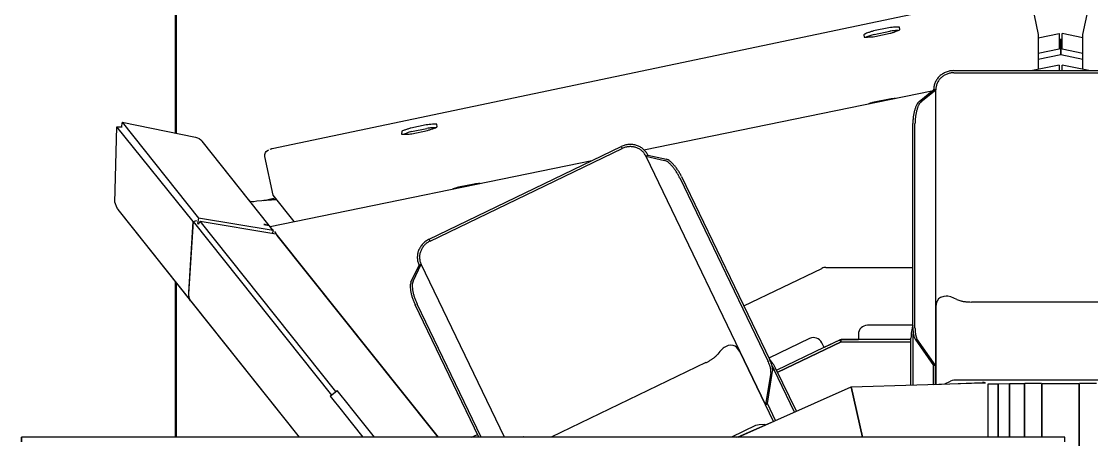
# Model space of a CAD drawing. Header units: millimetres. Extents: x -187347 to 135007, y -6415 to 292048.
# Drawn here: x -41804 to -41212, y 9132 to 9363 of the extents above; entities that cross this region are included whole.
import ezdxf

# ---------------------------------------------------------------- set-up
doc = ezdxf.new("R2010")
doc.units = ezdxf.units.MM
doc.header["$LTSCALE"] = 100
doc.layers.get('0').update_dxf_attribs({"lineweight": 18})
doc.layers.add('Layout Cabinplant', color=30, linetype='Continuous')

# ---------------------------------------------------------------- blocks, each defined once
blk = doc.blocks.new('CP_Giblet area_New')
at = {"color": 0, "linetype": 'Continuous'}
for p, q in [((42.19, -285.64), (42.19, -510.73)), ((42.56, -510.73), (42.56, -285.65)), ((42.37, -415.5), (42.37, -510.6)), ((50.36, -478.47), (50.36, -481.07)), ((627.76, -481.07), (627.76, -478.47)), ((627.76, -478.47), (627.76, -481.07)), ((50.36, -481.07), (627.76, -481.07)), ((62.87, -481.07), (62.87, -510.73)), ((63.07, -510.6), (63.07, -481.07)), ((63.25, -510.73), (63.25, -481.07)), ((72.53, -481.07), (72.53, -510.72)), ((72.87, -510.72), (72.87, -481.07)), ((80.84, -481.07), (80.84, -510.7)), ((81.11, -510.7), (81.11, -481.07)), ((87.23, -510.67), (87.23, -481.07)), ((87.23, -481.07), (87.23, -510.67)), ((92.72, -481.07), (92.72, -510.6)), ((168.66, -508.96), (162.3, -481.07)), ((162.3, -481.07), (168.66, -508.96)), ((231.21, -481.07), (168.66, -508.96)), ((231.19, -481.38), (210.39, -490.35)), ((221.5, -487.49), (234.83, -481.07)), ((231.9, -481.07), (231.19, -481.38)), ((248.98, -522.31), (334.62, -481.07)), ((360.51, -481.07), (406.56, -576.71)), ((373.34, -481.07), (408.8, -554.71)), ((374.64, -481.07), (409.91, -554.32)), ((378.69, -481.07), (375.4, -482.65)), ((397.22, -481.07), (419.13, -508.55)), ((486.14, -592.58), (397.22, -481.07)), ((432.39, -481.07), (445.67, -497.72)), ((449.58, -494.6), (438.78, -481.07)), ((574.36, -606.97), (473.96, -481.07)), ((534.11, -556.5), (473.96, -481.07)), ((542.08, -566.48), (542.08, -481.07)), ((542.08, -566.48), (542.08, -481.07)), ((542.66, -567.22), (542.66, -481.07)), ((210.42, -490.34), (214.88, -499.79)), ((211.57, -489.85), (216.01, -499.07)), ((216, -487.93), (216.66, -488.16)), ((216.66, -488.16), (219.48, -487.96)), ((219.48, -487.96), (220.51, -487.77)), ((220.51, -487.77), (221.5, -487.49)), ((198.91, -495.47), (210.19, -518.9)), ((199.95, -495.01), (211.19, -518.35)), ((450.1, -495.26), (449.58, -494.6)), ((456.9, -503.78), (450.1, -495.26)), ((214.88, -499.79), (212.04, -517.55)), ((213.04, -516.93), (216.01, -499.07)), ((214.88, -499.79), (216.01, -499.07)), ((216.01, -499.07), (214.88, -499.79)), ((216.01, -499.07), (230.2, -528.54)), ((282.19, -636.49), (216.01, -499.07)), ((445.67, -497.72), (446.19, -498.37)), ((446.19, -498.37), (452.99, -506.9)), ((168.66, -508.96), (95.96, -511.09)), ((419.13, -508.55), (486.14, -592.58)), ((456.9, -503.78), (452.99, -506.9)), ((453.75, -506.3), (528.85, -600.47)), ((532.67, -600.35), (456.14, -504.39)), ((-6.31, -512.54), (111.69, -512.54)), ((32.91, -510.72), (42.19, -510.73)), ((52.91, -510.73), (42.56, -510.73)), ((62.87, -510.73), (52.91, -510.73)), ((63.25, -510.73), (72.53, -510.72)), ((72.53, -510.72), (73.1, -510.6)), ((72.53, -510.72), (73.1, -510.6)), ((80.84, -510.7), (72.87, -510.72)), ((87.23, -510.67), (81.11, -510.7)), ((91.37, -510.64), (87.23, -510.67)), ((92.72, -510.6), (91.37, -510.64)), ((95.04, -511.18), (94.18, -511.16)), ((95.96, -511.09), (95.04, -511.18)), ((122.99, -510.3), (95.84, -511.42)), ((111.69, -512.54), (112.7, -512.36)), ((112.7, -512.36), (113.71, -512.09)), ((116.83, -510.56), (113.71, -512.09)), ((121.69, -510.36), (121.69, -553.53)), ((121.72, -510.35), (121.72, -520.62)), ((121.72, -553.3), (121.72, -510.35)), ((122.97, -520.74), (122.97, -510.3)), ((122.97, -510.3), (122.97, -520.74)), ((134.36, -509.97), (134.36, -535.87)), ((135.5, -509.93), (135.5, -535.94)), ((121.72, -520.62), (132.26, -535.57)), ((121.72, -520.62), (122.97, -520.74)), ((121.72, -520.62), (121.72, -673.22)), ((133.16, -535.31), (122.97, -520.74)), ((209.26, -516.97), (174.12, -533.79)), ((174.12, -533.79), (209.26, -516.97)), ((183.64, -530.69), (209.81, -518.09)), ((183.64, -530.69), (209.81, -518.09)), ((212.4, -520.47), (211.19, -518.35)), ((191.58, -535.66), (214.11, -524.81)), ((211.93, -521.91), (213.84, -524.24)), ((262.45, -625.2), (213.68, -523.92)), ((263.46, -624.58), (214.68, -523.3)), ((174.6, -534.96), (183.61, -530.62)), ((175.06, -534.82), (183.64, -530.69)), ((183.61, -530.62), (184.91, -533.32)), ((230.2, -528.54), (232.1, -530.96)), ((231.29, -530.22), (232.1, -530.96)), ((232.1, -530.96), (232.79, -531.42)), ((232.79, -531.42), (233.84, -531.87)), ((233.84, -531.87), (235.14, -532)), ((235.14, -532), (236.61, -531.76)), ((236.61, -531.76), (238.82, -530.7)), ((238.82, -530.7), (239.43, -530.24)), ((239.43, -530.24), (240, -529.74)), ((240, -529.74), (241.24, -528.41)), ((241.24, -528.41), (242.31, -527.09)), ((134.36, -535.87), (134.19, -538.3)), ((174.12, -533.79), (135.5, -533.79)), ((174.12, -533.79), (135.5, -533.79)), ((135.5, -535.04), (164.6, -535.04)), ((135.5, -535.04), (164.6, -535.04)), ((164.6, -537.96), (164.6, -534.96)), ((164.6, -534.96), (174.6, -534.96)), ((164.6, -535.04), (174.12, -535.04)), ((174.12, -533.79), (174.12, -535.04)), ((175.06, -534.82), (174.12, -533.79)), ((133.27, -541.64), (133.27, -654.37)), ((134.45, -541.76), (134.45, -654.5)), ((134.45, -542.96), (159.6, -542.96)), ((3.34, -555.84), (102.09, -555.84)), ((120.21, -557.51), (121.04, -556.32)), ((121.04, -556.32), (121.28, -555.78)), ((121.28, -555.78), (121.72, -553.3)), ((227.99, -553.64), (184.76, -574.46)), ((534.11, -556.5), (534.69, -557.45)), ((574.36, -606.97), (534.11, -556.5)), ((110.18, -557.25), (111.72, -557.97)), ((111.72, -557.97), (113.53, -558.65)), ((113.53, -558.65), (115.18, -559)), ((115.18, -559), (115.93, -559.07)), ((115.93, -559.07), (117.32, -558.98)), ((117.32, -558.98), (119.07, -558.39)), ((119.07, -558.39), (120.21, -557.51)), ((532.67, -600.35), (535.38, -560.39)), ((535.06, -561.13), (532.67, -600.35)), ((535.04, -558.56), (534.69, -557.45)), ((534.69, -557.45), (535.04, -558.56)), ((535.04, -558.56), (535.16, -559.8)), ((535.16, -559.8), (535.06, -561.13)), ((542.66, -561.96), (542.08, -561.96)), ((411.05, -567.28), (406.56, -576.71)), ((412.17, -566.88), (407.69, -576.16)), ((542.08, -565.96), (542.66, -565.96)), ((182.59, -574.96), (134.45, -574.96)), ((407.69, -576.16), (406.56, -576.71)), ((401.63, -589.51), (295.32, -640.71)), ((402.14, -590.57), (295.83, -641.77)), ((401.63, -589.51), (402.14, -590.57)), ((312.04, -633.96), (490.06, -597.49)), ((486.14, -592.58), (486.85, -593.74)), ((486.89, -593.51), (486.14, -592.58)), ((486.85, -593.74), (487.57, -594.79)), ((528.85, -600.47), (486.89, -593.51)), ((488.45, -594.83), (488.19, -595.47)), ((488.19, -595.47), (488.72, -595.81)), ((488.66, -593.81), (488.35, -595.34)), ((488.35, -595.34), (490.6, -598.17)), ((488.35, -595.34), (529.67, -602.16)), ((488.72, -595.81), (490.06, -597.49)), ((476.82, -600.27), (488.53, -614.95)), ((493.53, -598.72), (490.6, -598.17)), ((490.6, -598.17), (527.78, -644.8)), ((491.85, -598.42), (492.86, -598.71)), ((492.86, -598.71), (493.53, -598.72)), ((529.57, -599.13), (528.85, -600.47)), ((530.26, -599.24), (529.57, -599.13)), ((529.67, -602.16), (530.26, -599.24)), ((571.97, -655.2), (529.67, -602.16)), ((532.67, -600.35), (530.65, -600.91)), ((532.67, -600.35), (574.97, -652.73)), ((497.43, -611.76), (486.54, -612.46)), ((486.54, -612.46), (493.59, -612.01)), ((493.59, -612.01), (487.29, -613.4)), ((488.53, -614.95), (492.99, -636.22)), ((499.06, -611.45), (497.43, -611.76)), ((500.05, -611.42), (499.06, -611.45)), ((500.73, -611.59), (500.05, -611.42)), ((502.09, -612.58), (501.48, -612)), ((502.09, -612.58), (527.78, -644.8)), ((576.01, -610.87), (574.97, -652.73)), ((377.28, -621.07), (385.81, -619.32)), ((281.1, -637.13), (270.87, -634.79)), ((282.19, -636.49), (271.87, -634.17)), ((282.19, -636.49), (281.1, -637.13)), ((492.28, -639.03), (491.07, -640)), ((492.65, -638.51), (492.28, -639.03)), ((493.01, -637.38), (492.65, -638.51)), ((492.99, -636.22), (493.01, -637.38)), ((488.99, -640.7), (75.24, -727.59)), ((123.99, -672.4), (283.26, -639.84)), ((295.83, -641.77), (295.32, -640.71)), ((490.15, -640.37), (489.57, -640.54)), ((528.52, -645.57), (527.78, -644.8)), ((411.62, -648.92), (403.09, -650.71)), ((411.86, -650.06), (403.33, -651.85)), ((417.2, -650.25), (417.42, -648.62)), ((529.39, -646.21), (528.52, -645.57)), ((530.34, -646.69), (529.39, -646.21)), ((531.37, -647), (530.34, -646.69)), ((571.97, -655.2), (531.37, -647)), ((542.08, -1333.45), (542.08, -649.16)), ((542.08, -1333.45), (542.08, -649.16)), ((542.66, -1333.45), (542.66, -649.28)), ((397.65, -652.76), (397.93, -654.09)), ((403.73, -653.79), (412.26, -652)), ((571.97, -655.2), (572.56, -652.28)), ((574.97, -652.73), (571.99, -652.65)), ((129.85, -666.67), (121.72, -673.22)), ((131.03, -666.79), (122.97, -673.22)), ((147.36, -668.07), (155.89, -666.33)), ((121.72, -673.22), (122.97, -673.22)), ((122.97, -673.22), (121.72, -673.22)), ((111.72, -682.61), (-6.28, -682.61)), ((111.72, -683.79), (-6.28, -683.79)), ((37.14, -683.79), (51.91, -686.73)), ((40.36, -684.45), (40.36, -703.78)), ((51.91, -683.57), (51.91, -686.73)), ((53.53, -686.73), (53.53, -683.57)), ((53.53, -686.73), (68.3, -683.79)), ((65.08, -703.78), (65.08, -684.45)), ((52.51, -692.68), (40.36, -690.19)), ((65.08, -690.19), (52.51, -692.68)), ((52.51, -692.68), (52.51, -701.4)), ((52.51, -701.4), (52.51, -692.68)), ((40.36, -693.22), (51.91, -695.58)), ((51.91, -695.58), (51.91, -704.3)), ((53.53, -695.58), (65.08, -693.22)), ((53.53, -704.3), (53.53, -695.58)), ((40.36, -703.78), (35.9, -725.05)), ((40.36, -701.96), (51.91, -704.3)), ((65.08, -701.96), (53.53, -704.3)), ((69.54, -725.05), (65.08, -703.78)), ((155.57, -702.62), (147.04, -704.41)), ((155.81, -703.77), (147.28, -705.56)), ((161.65, -703.65), (161.37, -702.32)), ((141.6, -706.47), (141.88, -707.79)), ((147.68, -707.49), (156.21, -705.7))]:
    blk.add_line(p, q, dxfattribs=at)
for centre, start, end in [((159.6, -537.96), 270.00748, 359.99252), ((189.41, -531.15), 205.72174, 295.70678), ((182.59, -569.96), 270, 295.71426)]:
    blk.add_arc(centre, 5, start, end, dxfattribs=at)
for points in [[(349.6, -481.46), (349.96, -481.28), (350.31, -481.09)], [(94.49, -511.11), (94.7, -511.18), (94.91, -511.26), (95.37, -511.37), (95.84, -511.42)], [(210.19, -518.9), (211.01, -520.44), (211.93, -521.91)], [(212.04, -517.55), (212.02, -518.39), (212.08, -519.24), (212.18, -519.76), (212.3, -520.28), (212.46, -520.85), (212.65, -521.42), (213.13, -522.69), (213.68, -523.92)], [(213.04, -516.93), (213.03, -517.77), (213.09, -518.61), (213.18, -519.14), (213.31, -519.66), (213.47, -520.23), (213.65, -520.8), (214.13, -522.07), (214.68, -523.3)], [(248.98, -522.31), (247.61, -523.02), (246.27, -523.8), (245.66, -524.2), (245.05, -524.62), (244.51, -525.02), (243.97, -525.45), (243.1, -526.23), (242.31, -527.09)], [(133.27, -541.64), (133.24, -540.28), (133.12, -538.94), (133.04, -538.35), (132.94, -537.76), (132.82, -537.24), (132.68, -536.72), (132.49, -536.14), (132.26, -535.57)], [(134.45, -541.76), (134.41, -540.41), (134.3, -539.06), (134.21, -538.47), (134.11, -537.88), (134, -537.36), (133.86, -536.85), (133.54, -536.06), (133.16, -535.31)], [(134.39, -542.94), (134.87, -541.29), (135.21, -539.61), (135.43, -537.78), (135.5, -535.94)], [(174.12, -535.04), (174.59, -534.93), (175.06, -534.82)], [(110.18, -557.25), (109.09, -556.82), (107.97, -556.49), (107.3, -556.34), (106.63, -556.21), (105.91, -556.1), (105.18, -556), (103.64, -555.88), (102.09, -555.84)], [(411.05, -567.28), (411.37, -566.21), (411.46, -565.11), (411.46, -564.37), (411.41, -563.63), (411.31, -562.8), (411.18, -561.96), (411, -561.06), (410.79, -560.17), (410.53, -559.24), (410.25, -558.31), (409.58, -556.49), (408.8, -554.71)], [(412.17, -566.88), (412.48, -565.82), (412.58, -564.71), (412.57, -563.97), (412.52, -563.24), (412.43, -562.4), (412.29, -561.57), (412.11, -560.66), (411.9, -559.77), (411.64, -558.84), (411.36, -557.91), (410.69, -556.09), (409.91, -554.32)], [(535.38, -560.39), (535.24, -559.47), (535.04, -558.56)], [(401.63, -589.51), (403.31, -588.5), (404.77, -587.21), (405.39, -586.47), (405.95, -585.67), (406.42, -584.84), (406.81, -583.96), (407.1, -583.06), (407.31, -582.14), (407.42, -581.21), (407.44, -580.28), (407.19, -578.45), (406.56, -576.71)], [(402.14, -590.57), (404.03, -589.44), (405.67, -587.98), (406.37, -587.14), (407, -586.25), (407.53, -585.31), (407.96, -584.33), (408.3, -583.32), (408.53, -582.28), (408.65, -581.23), (408.67, -580.18), (408.39, -578.12), (407.69, -576.16)], [(576.01, -610.87), (575.64, -609.85), (575.35, -608.8), (574.94, -607.84), (574.36, -606.97)], [(373.93, -621.38), (375.61, -621.26), (377.28, -621.07)], [(385.81, -619.32), (387.5, -618.83), (389.16, -618.27)], [(262.45, -625.2), (263.36, -626.92), (264.37, -628.57), (264.91, -629.37), (265.48, -630.15), (266.05, -630.88), (266.64, -631.58), (267.21, -632.2), (267.8, -632.8), (268.35, -633.3), (268.92, -633.76), (269.85, -634.38), (270.87, -634.79)], [(263.46, -624.58), (264.36, -626.29), (265.37, -627.95), (265.91, -628.75), (266.48, -629.53), (267.05, -630.26), (267.64, -630.96), (268.21, -631.58), (268.81, -632.18), (269.35, -632.68), (269.93, -633.14), (270.85, -633.76), (271.87, -634.17)], [(281.1, -637.13), (282.2, -638.89), (283.63, -640.4), (284.46, -641.04), (285.36, -641.59), (286.32, -642.06), (287.32, -642.43), (288.36, -642.7), (289.42, -642.87), (290.51, -642.94), (291.6, -642.91), (293.76, -642.53), (295.83, -641.77)], [(282.19, -636.49), (283.15, -638.09), (284.42, -639.44), (285.16, -640.02), (285.96, -640.52), (286.81, -640.95), (287.7, -641.28), (288.63, -641.53), (289.59, -641.69), (290.56, -641.75), (291.53, -641.73), (293.47, -641.39), (295.32, -640.71)], [(489.57, -640.54), (489.43, -640.58), (489.28, -640.62), (489.13, -640.66), (488.99, -640.7)], [(403.09, -650.71), (401.36, -651.23), (399.65, -651.82), (398.62, -652.23), (397.65, -652.76)], [(417.42, -648.62), (416.18, -648.62), (414.94, -648.68), (413.27, -648.72), (411.62, -648.92)], [(411.86, -650.06), (413.13, -649.69), (414.4, -649.27), (415.4, -648.91), (416.37, -648.49)], [(412.26, -652), (413.91, -651.5), (415.54, -650.94), (416.37, -650.61), (417.2, -650.25)], [(129.85, -666.67), (130.56, -665.82), (131.16, -664.9), (131.48, -664.23), (131.75, -663.54), (132.03, -662.75), (132.27, -661.94), (132.5, -661.05), (132.7, -660.15), (132.87, -659.2), (133.01, -658.24), (133.21, -656.31), (133.27, -654.37)], [(131.03, -666.79), (131.74, -665.95), (132.34, -665.02), (132.66, -664.36), (132.93, -663.67), (133.2, -662.87), (133.45, -662.06), (133.68, -661.17), (133.87, -660.27), (134.05, -659.32), (134.19, -658.37), (134.38, -656.44), (134.45, -654.5)], [(397.93, -654.09), (399.12, -654.17), (400.31, -654.13), (402.03, -654), (403.73, -653.79)], [(398.56, -652.23), (399.62, -652.21), (400.68, -652.15), (402.01, -652.02), (403.33, -651.85)], [(144.01, -668.39), (145.69, -668.27), (147.36, -668.07)], [(155.89, -666.33), (157.58, -665.84), (159.24, -665.27)], [(111.72, -682.61), (113.66, -682.43), (115.54, -681.9), (116.43, -681.51), (117.27, -681.03), (118.06, -680.48), (118.79, -679.86), (119.45, -679.18), (120.03, -678.44), (120.54, -677.65), (120.96, -676.81), (121.52, -675.06), (121.72, -673.22)], [(111.72, -683.79), (113.91, -683.59), (116.02, -682.98), (117.02, -682.54), (117.97, -682.01), (118.85, -681.39), (119.67, -680.69), (120.41, -679.93), (121.07, -679.09), (121.64, -678.2), (122.11, -677.26), (122.75, -675.29), (122.97, -673.22)], [(147.04, -704.41), (145.31, -704.93), (143.6, -705.52), (142.58, -705.96), (141.6, -706.47)], [(161.37, -702.32), (160.13, -702.33), (158.89, -702.39), (157.22, -702.42), (155.57, -702.62)], [(155.81, -703.77), (157.08, -703.39), (158.35, -702.97), (159.35, -702.61), (160.32, -702.2)], [(156.21, -705.7), (157.86, -705.21), (159.48, -704.64), (160.58, -704.17), (161.65, -703.65)], [(141.88, -707.79), (143.07, -707.87), (144.26, -707.84), (145.97, -707.7), (147.68, -707.49)], [(142.51, -705.93), (143.57, -705.92), (144.63, -705.85), (145.95, -705.72), (147.28, -705.56)]]:
    blk.add_spline(points, degree=3, dxfattribs=at)

msp = doc.modelspace()

# ---------------------------------------------------------------- block references
at = {"layer": 'Layout Cabinplant', "rotation": 180}
msp.add_blockref('CP_Giblet area_New', (-41176.61, 8652.23, 0), dxfattribs=at)

doc.saveas('drawing.dxf')
